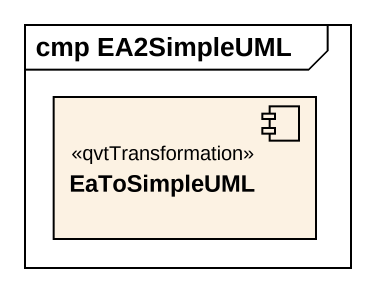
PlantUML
@startuml
mainframe cmp EA2SimpleUML
component EaToSimpleUML <<qvtTransformation>>
@enduml
